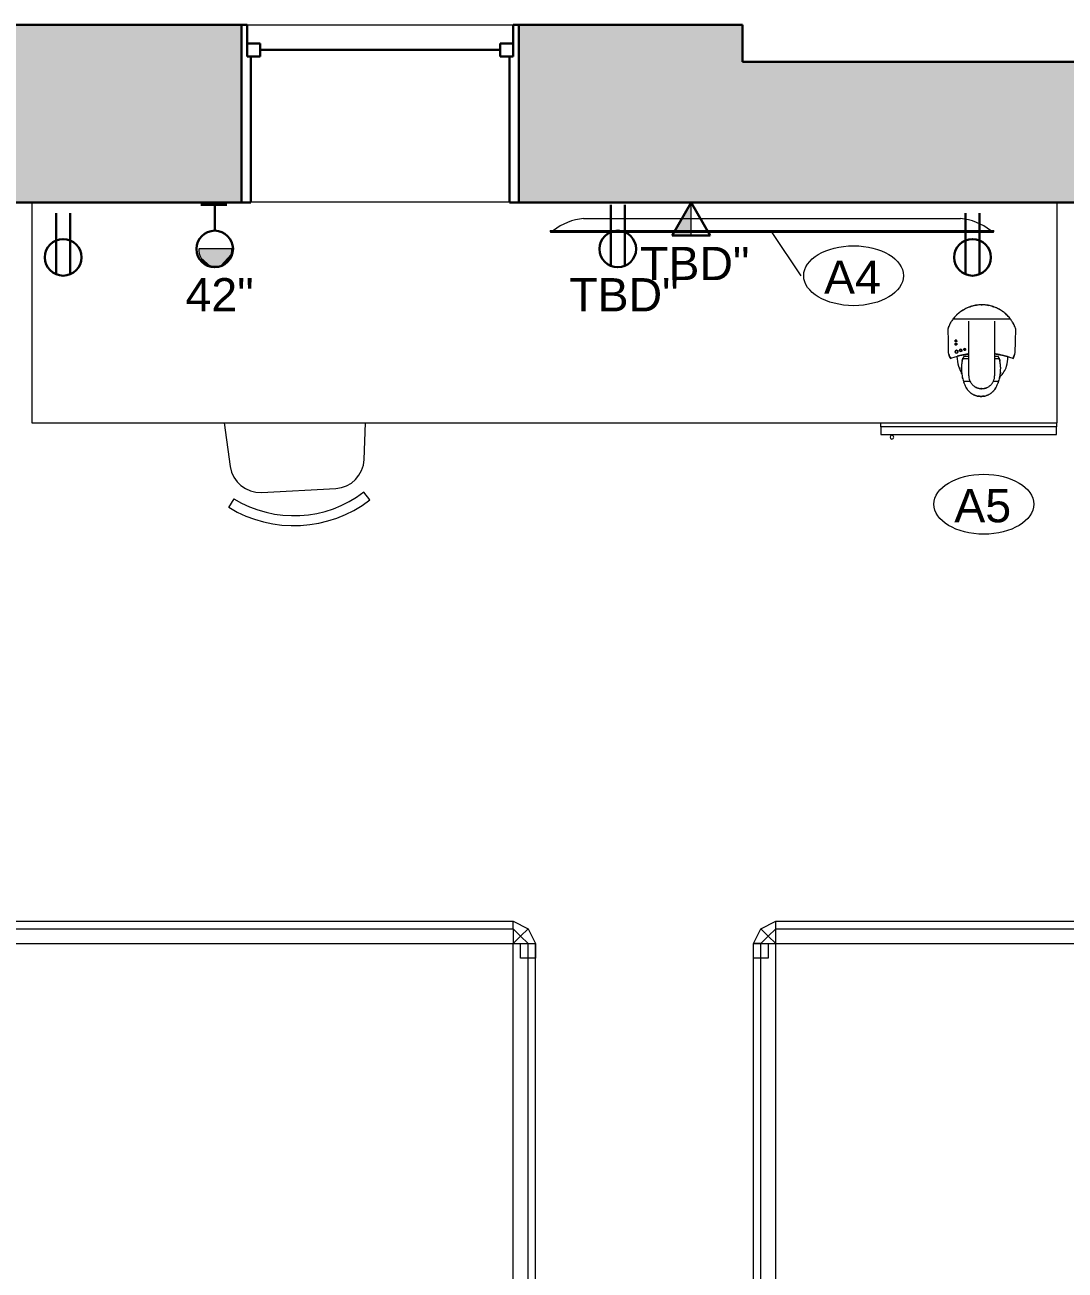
# Model space of a CAD drawing. Header units: inches. Extents: x -4688 to 1542, y -3558 to 978.
# Drawn here: x -969.1 to -828.4, y 645.5 to 813.9 of the extents above; entities that cross this region are included whole.
import ezdxf

# ---------------------------------------------------------------- set-up
doc = ezdxf.new("R2010")
doc.units = ezdxf.units.IN
doc.header["$MEASUREMENT"] = 0
for name, color, linetype, lineweight in [('A-ANNO-NOTE', 131, 'Continuous', 40), ('A-GLAZ', 151, 'Continuous', 18), ('A-WALL', 113, 'Continuous', 18), ('A-WALL-PATT', 111, 'Continuous', 18), ('G-IMPT', 8, 'Continuous', 9), ('I-FURN', 30, 'Continuous', 9), ('Q-CASE', 31, 'Continuous', 9), ('Q-SPCQ', 91, 'Continuous', 9), ('Q-SPCQ-IDEN', 132, 'Continuous', 9)]:
    doc.layers.add(name, color=color, linetype=linetype, lineweight=lineweight)
doc.styles.add('Arial', font='arial.ttf', dxfattribs={"height": 4.5})
doc.styles.add('Swis721 Lt BT', font='swissl.ttf', dxfattribs={"height": 4.5})

# ---------------------------------------------------------------- blocks, each defined once
blk = doc.blocks.new('Double Hung - side window 4_ X 6_ 3_ H-6090582-1st Floor Power _ Signal')
at = {"layer": 'A-GLAZ', "color": 8, "lineweight": 30}
for p, q in [((-18.75, 12), (-18, 12)), ((-18, 7.75), (-18, 12)), ((18, 7.75), (18, 12)), ((18.75, 12), (18, 12)), ((-18, 9.5), (-18, 7.75)), ((-18, 9.5), (-16.25, 9.5)), ((-16.25, 9.5), (-16.25, 7.75)), ((-16.25, 8.625), (16.25, 8.625)), ((16.25, 9.5), (16.25, 7.75)), ((18, 9.5), (16.25, 9.5)), ((18, 9.5), (18, 7.75)), ((-18, 7.75), (-16.25, 7.75)), ((-18, 7.75), (-17.5, 7.75)), ((-17.5, -12), (-17.5, 7.75)), ((18, 7.75), (16.25, 7.75)), ((17.5, 7.75), (18, 7.75)), ((17.5, 7.75), (17.5, -12)), ((-17.5, -12), (-18.75, -12)), ((17.5, -12), (18.75, -12))]:
    blk.add_line(p, q, dxfattribs=at)
blk = doc.blocks.new('Bed_761 - 12ZBED05_dwg-6542241-1st Floor Power _ Signal')
at = {"layer": 'G-IMPT'}
for p, q in [((0, 78), (0, 0)), ((0, 78), (3, 78)), ((0, 76), (0, 78)), ((0, 78), (0, 76)), ((0, 0), (0, 78)), ((0, 0), (0, 78)), ((0, 78), (3, 78)), ((0, 78), (3, 78)), ((0, 78), (3, 78)), ((3, 78), (3, 0)), ((3, 78), (3, 75)), ((3, 78), (3, 76)), ((3, 78), (3, 76)), ((3, 78), (3, 0)), ((6, 78), (4, 77)), ((6, 78), (4, 77)), ((21, 78), (6, 78)), ((21, 78), (6, 78)), ((6, 77), (6, 78)), ((21, 78), (28, 78)), ((21, 78), (28, 78)), ((21, 77), (21, 78)), ((28, 78), (84, 78)), ((28, 78), (84, 78)), ((28, 78), (28, 77)), ((82, 76), (82, 78)), ((82, 76), (82, 78)), ((82, 78), (84, 78)), ((82, 78), (84, 78)), ((84, 78), (86, 77)), ((84, 78), (86, 77)), ((84, 77), (84, 78)), ((84, 78), (84, 76)), ((84, 78), (84, 76)), ((3, 76), (0, 76)), ((3, 76), (0, 76)), ((3, 75), (4, 77)), ((3, 75), (4, 77)), ((5, 76), (4, 77)), ((4, 75), (5, 76)), ((6, 77), (5, 76)), ((6, 75), (5, 76)), ((6, 75), (6, 77)), ((21, 77), (6, 77)), ((21, 75), (21, 77)), ((21, 77), (28, 77)), ((28, 77), (28, 75)), ((28, 77), (84, 77)), ((84, 76), (82, 76)), ((84, 76), (82, 76)), ((84, 77), (84, 75)), ((84, 77), (85, 76)), ((84, 75), (85, 76)), ((85, 76), (86, 77)), ((85, 76), (86, 75)), ((86, 77), (87, 75)), ((86, 77), (87, 75)), ((3, 75), (3, 3)), ((3, 75), (3, 3)), ((4, 75), (3, 75)), ((3, 75), (3, 3)), ((6, 75), (4, 75)), ((4, 75), (4, 3)), ((21, 75), (6, 75)), ((6, 75), (6, 3)), ((21, 75), (21, 72.5)), ((21, 75), (28, 75)), ((28, 75), (36, 3)), ((28, 75), (84, 75)), ((84, 75), (86, 75)), ((84, 75), (84, 3)), ((86, 75), (87, 75)), ((86, 75), (86, 3)), ((87, 75), (87, 3)), ((87, 75), (87, 3)), ((7, 42.5), (7, 72.5)), ((7, 72.5), (21, 72.5)), ((7, 72.5), (10, 69.5)), ((10, 68.5), (7, 72.5)), ((21, 72.5), (18, 69.5)), ((18, 68.5), (21, 72.5)), ((21, 72.5), (21, 42.5)), ((21, 72.5), (21, 42.5)), ((10, 69.5), (10, 68.5)), ((18, 69.5), (10, 69.5)), ((18, 69.5), (18, 68.5)), ((10, 68.5), (10, 46.5)), ((10, 46.5), (10, 68.5)), ((10, 68.5), (18, 68.5)), ((18, 68.5), (18, 46.5)), ((18, 46.5), (18, 68.5)), ((10, 46.5), (7, 42.5)), ((7, 42.5), (10, 45.5)), ((10, 46.5), (10, 45.5)), ((10, 46.5), (18, 46.5)), ((18, 45.5), (10, 45.5)), ((18, 46.5), (18, 45.5)), ((18, 46.5), (21, 42.5)), ((21, 42.5), (18, 45.5)), ((7, 42.5), (21, 42.5)), ((21, 42.5), (21, 35.5)), ((7, 5.5), (7, 35.5)), ((7, 35.5), (21, 35.5)), ((10, 32.5), (7, 35.5)), ((7, 35.5), (10, 31.5)), ((18, 32.5), (21, 35.5)), ((21, 35.5), (18, 31.5)), ((21, 35.5), (21, 5.5)), ((21, 35.5), (21, 5.5)), ((10, 32.5), (18, 32.5)), ((10, 32.5), (10, 31.5)), ((18, 32.5), (18, 31.5)), ((10, 31.5), (10, 9.5)), ((18, 31.5), (10, 31.5)), ((10, 31.5), (10, 9.5)), ((18, 31.5), (18, 9.5)), ((18, 31.5), (18, 9.5)), ((7, 5.5), (10, 9.5)), ((10, 8.5), (7, 5.5)), ((10, 9.5), (10, 8.5)), ((18, 9.5), (10, 9.5)), ((10, 8.5), (18, 8.5)), ((18, 9.5), (18, 8.5)), ((21, 5.5), (18, 9.5)), ((21, 5.5), (18, 8.5)), ((7, 5.5), (21, 5.5)), ((21, 5.5), (21, 3)), ((0, 0), (0, 2)), ((0, 0), (0, 2)), ((0, 2), (3, 2)), ((0, 2), (3, 2)), ((4, 1), (3, 3)), ((4, 1), (3, 3)), ((4, 3), (3, 3)), ((3, 3), (3, 0)), ((3, 2), (3, 0)), ((3, 2), (3, 0)), ((6, 3), (4, 3)), ((5, 2), (4, 3)), ((5, 2), (4, 1)), ((6, 3), (5, 2)), ((6, 1), (5, 2)), ((21, 3), (6, 3)), ((6, 3), (6, 1)), ((21, 3), (21, 1)), ((21, 3), (36, 3)), ((36, 1), (36, 3)), ((36, 3), (84, 3)), ((82, 0), (82, 2)), ((82, 0), (82, 2)), ((82, 2), (84, 2)), ((82, 2), (84, 2)), ((86, 3), (84, 3)), ((84, 3), (85, 2)), ((84, 3), (84, 1)), ((85, 2), (84, 1)), ((84, 2), (84, 0)), ((84, 2), (84, 0)), ((86, 3), (85, 2)), ((85, 2), (86, 1)), ((87, 3), (86, 1)), ((87, 3), (86, 1)), ((86, 3), (87, 3)), ((3, 0), (0, 0)), ((6, 0), (4, 1)), ((6, 0), (4, 1)), ((21, 1), (6, 1)), ((6, 1), (6, 0)), ((21, 0), (6, 0)), ((21, 1), (21, 0)), ((21, 1), (36, 1)), ((21, 0), (36, 0)), ((36, 1), (36, 0)), ((36, 1), (84, 1)), ((36, 0), (84, 0)), ((86, 1), (84, 0)), ((86, 1), (84, 0)), ((84, 1), (84, 0)), ((0, 0), (3, 0)), ((3, 0), (0, 0)), ((3, 0), (0, 0)), ((21, 0), (6, 0)), ((21, 0), (36, 0)), ((36, 0), (84, 0)), ((84, 0), (82, 0)), ((84, 0), (82, 0))]:
    blk.add_line(p, q, dxfattribs=at)
blk = doc.blocks.new('Bed_761 - Bed_761-6542247-1st Floor Power _ Signal')
blk.add_blockref('Bed_761 - 12ZBED05_dwg-6542241-1st Floor Power _ Signal', (0, 0))
blk = doc.blocks.new('F-Chairs - Side 01-V30-1st Floor Power _ Signal')
at = {"layer": 'I-FURN'}
for p, q in [((-9.57, -3.52), (-8.8, -4.64)), ((8.8, -4.64), (9.57, -3.52)), ((5.02, -5.32), (-5.02, -5.32)), ((-9.07, -9.03), (-9.5, -13.97)), ((9.58, -14.97), (9.07, -9.03))]:
    blk.add_line(p, q, dxfattribs=at)
for centre, radius, start, end in [((0, -17.51), 16.94, 55.6197, 124.3803), ((0, -17.51), 15.59, 55.6197, 124.3803), ((-5.02, -9.38), 4.06, 90, 175.0303), ((5.02, -9.38), 4.06, 4.9697, 90)]:
    blk.add_arc(centre, radius, start, end, dxfattribs=at)
blk = doc.blocks.new('A-Flat_Screen_TV - OLED 65B6P 65_-7076475-1st Floor Power _ Signal')
at = {"layer": 'Q-SPCQ'}
for p, q in [((-29.94, 0.06), (29.94, 0.06)), ((-29.94, 0.06), (-29.94, 0)), ((29.94, 0), (29.94, 0.06)), ((-30, 0), (30, 0)), ((-30, 0), (-30, -0.19)), ((30, -0.19), (-30, -0.19)), ((30, -0.19), (30, 0)), ((25.5, -1.81), (-25.5, -1.81))]:
    blk.add_line(p, q, dxfattribs=at)
for centre, start, end in [((-24.9, 5.58), 231.0344, 265.3628), ((24.9, 5.58), 274.6372, 308.9656)]:
    blk.add_arc(centre, 7.41, start, end, dxfattribs=at)
blk = doc.blocks.new('A-UC Refrigerator - A-UC Refrigerator-4741106-1st Floor Power _ Signal')
at = {"layer": 'Q-SPCQ'}
for p, q in [((-11.87, -16.75), (-11.87, -16.19)), ((11.88, -16.75), (-11.87, -16.75)), ((-11.87, -16.75), (-11.87, -17.75)), ((11.88, -16.75), (-11.87, -16.75)), ((11.88, -16.19), (11.88, -16.75)), ((11.88, -17.75), (11.88, -16.75)), ((-11.87, -17.75), (11.88, -17.75)), ((-10.5, -17.75), (-10.5, -17.91)), ((-10.5, -17.75), (-10.5, -17.91)), ((-10.25, -17.93), (-10.25, -17.75)), ((-10.25, -17.93), (-10.25, -17.75))]:
    blk.add_line(p, q, dxfattribs=at)
for start, end in [(90, 270), (270, 90)]:
    blk.add_arc((-10.39, -18.13), 0.25, start, end, dxfattribs=at)
blk = doc.blocks.new('Desk51 - Desk-7240475-1st Floor Power _ Signal')
at = {"layer": 'Q-CASE'}
for p, q in [((2247.78, 835.94), (2247.78, 806.12)), ((2313.66, 835.94), (2276.16, 835.94)), ((2386.48, 806.12), (2386.48, 835.94)), ((2247.78, 806.12), (2386.48, 806.12))]:
    blk.add_line(p, q, dxfattribs=at)
blk = doc.blocks.new('Keurig_Coffee_Maker_18764 - Keurig_Coffee_Maker_18764-V78-1st Floor Power _ Signal')
at = {"layer": 'Q-SPCQ'}
for p, q in [((-1.56, 3.82), (-2.29, 3.82)), ((-0.61, 4.75), (-0.53, 4.77)), ((-0.53, 4.77), (-0.61, 4.75)), ((-0.61, 4.75), (-0.53, 4.77)), ((-0.53, 4.77), (-0.61, 4.75)), ((-0.61, 4.75), (-0.53, 4.77)), ((-0.53, 4.77), (-0.61, 4.75)), ((-0.61, 4.75), (-0.6, 4.72)), ((-0.61, 4.75), (-0.6, 4.72)), ((-0.61, 4.75), (-0.6, 4.72)), ((-0.6, 4.72), (-0.52, 4.74)), ((-0.52, 4.74), (-0.6, 4.72)), ((-0.6, 4.72), (-0.52, 4.74)), ((-0.52, 4.74), (-0.6, 4.72)), ((-0.6, 4.72), (-0.52, 4.74)), ((-0.52, 4.74), (-0.6, 4.72)), ((-0.52, 4.74), (-0.53, 4.77)), ((-0.52, 4.74), (-0.53, 4.77)), ((-0.52, 4.74), (-0.53, 4.77)), ((-0.51, 4.78), (-0.43, 4.8)), ((-0.51, 4.78), (-0.51, 4.75)), ((-0.43, 4.77), (-0.51, 4.75)), ((-0.43, 4.8), (-0.36, 4.82)), ((-0.43, 4.77), (-0.43, 4.8)), ((-0.35, 4.79), (-0.43, 4.77)), ((-0.36, 4.82), (-0.35, 4.79)), ((-0.31, 4.83), (-0.11, 4.85)), ((-0.31, 4.83), (-0.3, 4.8)), ((-0.11, 4.82), (-0.3, 4.8)), ((-0.11, 4.85), (-0.11, 4.82)), ((-0.04, 4.86), (0.03, 4.85)), ((-0.04, 4.86), (-0.04, 4.82)), ((0.03, 4.82), (-0.04, 4.82)), ((0.03, 4.85), (0.13, 4.85)), ((0.13, 4.85), (0.03, 4.85)), ((0.03, 4.82), (0.03, 4.85)), ((0.03, 4.82), (0.12, 4.82)), ((0.12, 4.82), (0.03, 4.82)), ((0.13, 4.85), (0.12, 4.82)), ((0.2, 4.81), (0.12, 4.82)), ((0.13, 4.85), (0.2, 4.84)), ((0.2, 4.84), (0.2, 4.81)), ((0.27, 4.8), (0.28, 4.83)), ((0.3, 4.8), (0.27, 4.8)), ((0.28, 4.83), (0.44, 4.8)), ((0.43, 4.77), (0.34, 4.79)), ((0.49, 4.75), (0.43, 4.77)), ((0.44, 4.8), (0.5, 4.78)), ((0.44, 4.8), (0.44, 4.8)), ((0.44, 4.8), (0.44, 4.8)), ((0.45, 4.8), (0.44, 4.77)), ((0.47, 4.79), (0.46, 4.76)), ((0.52, 4.75), (0.46, 4.76)), ((0.46, 4.76), (0.49, 4.75)), ((0.5, 4.78), (0.47, 4.79)), ((0.47, 4.79), (0.52, 4.78)), ((0.49, 4.75), (0.5, 4.78)), ((0.5, 4.78), (0.49, 4.75)), ((0.5, 4.78), (0.49, 4.75)), ((0.49, 4.75), (0.49, 4.75)), ((0.5, 4.75), (0.51, 4.78)), ((0.5, 4.78), (0.5, 4.78)), ((0.52, 4.78), (0.52, 4.75)), ((0.58, 4.76), (0.57, 4.73)), ((0.64, 4.7), (0.57, 4.73)), ((0.58, 4.76), (0.65, 4.73)), ((0.64, 4.7), (0.65, 4.73)), ((0.71, 4.71), (0.7, 4.68)), ((0.74, 4.66), (0.7, 4.68)), ((0.7, 4.68), (0.74, 4.66)), ((0.75, 4.69), (0.71, 4.71)), ((0.71, 4.71), (0.76, 4.68)), ((0.89, 4.58), (0.74, 4.66)), ((0.76, 4.68), (0.9, 4.61)), ((0.91, 4.61), (0.89, 4.58)), ((0.9, 4.61), (0.89, 4.58)), ((2.47, 3.82), (1.56, 3.82)), ((-1.75, -4.31), (-1.75, 3.08)), ((1.75, 3.08), (1.75, -4.31)), ((-2.38, 0.79), (-1.75, 0.79)), ((-2.24, 0.47), (-1.75, 0.47)), ((1.75, 0.79), (2.56, 0.79)), ((1.75, 0.47), (2.42, 0.47)), ((-3.9, -4.57), (3.9, -4.57)), ((0, -6.52), (-0.05, -6.52)), ((0, -6.52), (-0.05, -6.52)), ((2.55, -5.79), (2.53, -5.79))]:
    blk.add_line(p, q, dxfattribs=at)
at = {"layer": 'Q-SPCQ', "flags": 128}
for points in [[(-4.52, -0.02), (-4.56, -1.59), (-4.6, -3.21)], [(4.6, -3.21), (4.56, -1.59), (4.52, -0.02)]]:
    blk.add_lwpolyline(points, dxfattribs=at)
at = {"layer": 'Q-SPCQ'}
for centre, radius, start, end in [((-0.11, 0.74), 3.42, 162.0251, 183.9632), ((-0.11, 0.74), 3.42, 133.2151, 162.0251), ((-0.11, 0.74), 3.42, 17.9749, 33.9816), ((-1.51, 0.29), 4.88, 2.0734, 17.9749), ((0, 12.51), 12.51, 252.7803, 257.1927), ((0, 12.51), 12.51, 253.7595, 261.925), ((0, 12.51), 12.51, 259.0261, 261.9487), ((0, 12.51), 12.51, 278.0789, 285.4279), ((3.4, -0.17), 0.187, 90, 270), ((3.4, -0.17), 0.187, 270, 90), ((2.3, -0.48), 0.125, 90, 270), ((2.3, -0.48), 0.125, 270, 90), ((2.84, -0.34), 0.156, 90, 270), ((2.84, -0.34), 0.156, 270, 90), ((3.48, -1.19), 0.125, 90, 270), ((3.48, -1.64), 0.125, 90, 270), ((3.48, -1.19), 0.125, 270, 90), ((3.48, -1.64), 0.125, 270, 90), ((-0.02, -1.68), 4.83, 219.3983, 221.0457), ((-0.02, -1.68), 4.83, 228.1639, 230.5343), ((-0.02, -1.68), 4.83, 239.7273, 240.0724)]:
    blk.add_arc(centre, radius, start, end, dxfattribs=at)
for points, knots in [([(2.14, 4.62), (2.07, 4.77), (1.89, 5.05), (1.52, 5.4), (1.09, 5.67), (0.61, 5.84), (0.09, 5.9), (-0.42, 5.84), (-0.91, 5.67), (-1.27, 5.44), (-1.52, 5.22), (-1.75, 4.98), (-1.88, 4.77), (-1.96, 4.62)], [0, 0, 0, 0, 0.1, 0.2, 0.3, 0.4, 0.5, 0.6, 0.7, 0.8, 0.85, 0.9, 1, 1, 1, 1]), ([(-1.9, 4.72), (-1.84, 4.83), (-1.7, 5.03), (-1.51, 5.23), (-1.4, 5.33), (-1.37, 5.35)], [0, 0, 0, 0, 0.3333333, 0.6666667, 0.7485665, 0.7485665, 0.7485665, 0.7485665]), ([(-0.84, 5.68), (-0.81, 5.69), (-0.71, 5.73), (-0.61, 5.77), (-0.54, 5.79)], [0.1340386, 0.1340386, 0.1340386, 0.1340386, 0.1666667, 0.256932, 0.256932, 0.256932, 0.256932]), ([(-0.38, 5.83), (-0.37, 5.83), (-0.07, 5.89), (0.25, 5.88), (0.55, 5.83), (0.57, 5.83)], [0.3167664, 0.3167664, 0.3167664, 0.3167664, 0.3333333, 0.6666667, 0.6830273, 0.6830273, 0.6830273, 0.6830273]), ([(0.72, 5.79), (0.8, 5.77), (0.9, 5.74), (1, 5.69), (1.02, 5.68)], [0.7426327, 0.7426327, 0.7426327, 0.7426327, 0.8333333, 0.8657703, 0.8657703, 0.8657703, 0.8657703]), ([(1.56, 5.35), (1.58, 5.33), (1.69, 5.23), (1.89, 5.03), (2.02, 4.83), (2.09, 4.72)], [0.2509667, 0.2509667, 0.2509667, 0.2509667, 0.3333333, 0.6666667, 1, 1, 1, 1]), ([(1.75, 3.08), (1.75, 3.18), (1.73, 3.38), (1.66, 3.67), (1.55, 3.9), (1.45, 4.07), (1.36, 4.19), (1.26, 4.3), (1.14, 4.4), (1.02, 4.5), (0.9, 4.58), (0.76, 4.65), (0.62, 4.72), (0.47, 4.77), (0.3, 4.8), (0.12, 4.83), (-0.08, 4.83), (-0.28, 4.81), (-0.47, 4.77), (-0.65, 4.7), (-0.83, 4.62), (-0.99, 4.52), (-1.15, 4.4), (-1.28, 4.27), (-1.4, 4.13), (-1.51, 3.97), (-1.62, 3.75), (-1.72, 3.46), (-1.75, 3.21), (-1.75, 3.08)], [0, 0, 0, 0, 0.055556, 0.111111, 0.166667, 0.194444, 0.222222, 0.25, 0.277778, 0.305556, 0.333333, 0.361111, 0.388889, 0.416667, 0.444444, 0.479167, 0.513889, 0.548611, 0.583333, 0.618056, 0.652778, 0.6875, 0.722222, 0.756944, 0.791667, 0.826389, 0.861111, 0.930556, 1, 1, 1, 1]), ([(2.39, 4.05), (2.4, 4.03), (2.42, 3.98), (2.43, 3.94), (2.44, 3.93)], [0.17849533, 0.17849533, 0.17849533, 0.17849533, 0.2, 0.21629659, 0.21629659, 0.21629659, 0.21629659]), ([(2.56, 3.52), (2.58, 3.45), (2.6, 3.36), (2.62, 3.27), (2.62, 3.26)], [0.3370694, 0.3370694, 0.3370694, 0.3370694, 0.4, 0.41654848, 0.41654848, 0.41654848, 0.41654848]), ([(-2.54, 2.59), (-2.54, 2.6), (-2.53, 2.69), (-2.52, 2.78), (-2.51, 2.86)], [0.38887206, 0.38887206, 0.38887206, 0.38887206, 0.4, 0.46606846, 0.46606846, 0.46606846, 0.46606846]), ([(-1.75, 0.12), (-1.82, 0.13), (-2.22, 0.19), (-2.62, 0.27), (-2.94, 0.35)], [0.7961311, 0.7961311, 0.7961311, 0.7961311, 0.8333333, 1, 1, 1, 1]), ([(-2.33, 0.67), (-2.34, 0.68), (-2.34, 0.7), (-2.36, 0.74), (-2.38, 0.79), (-2.39, 0.83), (-2.4, 0.85)], [0.8338778, 0.8338778, 0.8338778, 0.8338778, 0.8611111, 0.8888889, 0.9444444, 1, 1, 1, 1]), ([(-2.38, 0.79), (-2.37, 0.77), (-2.36, 0.73), (-2.34, 0.68), (-2.32, 0.65), (-2.31, 0.62), (-2.3, 0.6), (-2.29, 0.58), (-2.28, 0.56), (-2.27, 0.54), (-2.26, 0.52), (-2.26, 0.51), (-2.25, 0.49), (-2.24, 0.48), (-2.24, 0.47), (-2.24, 0.47), (-2.24, 0.47)], [0, 0, 0, 0, 0.0555556, 0.1111111, 0.1388889, 0.1666667, 0.1944444, 0.2222222, 0.25, 0.2777778, 0.3055556, 0.3333333, 0.3611111, 0.3888889, 0.4444444, 0.4737946, 0.4737946, 0.4737946, 0.4737946]), ([(2.94, 0.35), (2.62, 0.27), (2.22, 0.19), (1.82, 0.13), (1.75, 0.12)], [0, 0, 0, 0, 0.1666667, 0.2038782, 0.2038782, 0.2038782, 0.2038782]), ([(1.86, 0.14), (1.93, 0.15), (2.29, 0.21), (2.65, 0.28), (2.94, 0.35)], [0.8149744, 0.8149744, 0.8149744, 0.8149744, 0.85, 1, 1, 1, 1]), ([(2.42, 0.47), (2.42, 0.47), (2.42, 0.47), (2.43, 0.48), (2.43, 0.49), (2.44, 0.51), (2.45, 0.53), (2.46, 0.55), (2.47, 0.57), (2.48, 0.58), (2.48, 0.6), (2.49, 0.62), (2.51, 0.66), (2.53, 0.72), (2.55, 0.76), (2.56, 0.79)], [0.5262054, 0.5262054, 0.5262054, 0.5262054, 0.5555556, 0.6111111, 0.6388889, 0.6666667, 0.7083333, 0.75, 0.7708333, 0.78125, 0.7916667, 0.8333333, 0.875, 0.9166667, 1, 1, 1, 1]), ([(2.58, 0.85), (2.58, 0.83), (2.56, 0.79), (2.54, 0.74), (2.53, 0.7), (2.52, 0.68), (2.52, 0.67)], [0, 0, 0, 0, 0.0555556, 0.1111111, 0.1388889, 0.1661222, 0.1661222, 0.1661222, 0.1661222]), ([(3.33, 0.01), (3.34, 0.01), (3.36, 0.02), (3.38, 0.02), (3.4, 0.02)], [0.8888889, 0.8888889, 0.8888889, 0.8888889, 0.9305556, 1, 1, 1, 1]), ([(3.4, 0.02), (3.41, 0.02), (3.42, 0.02), (3.44, 0.01), (3.44, 0.01)], [0, 0, 0, 0, 0.05555556, 0.07172864, 0.07172864, 0.07172864, 0.07172864]), ([(4.44, 0.22), (4.41, 0.31), (4.34, 0.48), (4.27, 0.65), (4.23, 0.73)], [0, 0, 0, 0, 0.5, 0.98809, 0.98809, 0.98809, 0.98809]), ([(4.23, 0.73), (4.27, 0.65), (4.34, 0.48), (4.41, 0.31), (4.44, 0.22)], [0.01191, 0.01191, 0.01191, 0.01191, 0.5, 1, 1, 1, 1]), ([(2.3, -0.6), (2.3, -0.6), (2.28, -0.6), (2.26, -0.6), (2.24, -0.59), (2.23, -0.58), (2.22, -0.57), (2.21, -0.56), (2.19, -0.53), (2.18, -0.5), (2.18, -0.46), (2.19, -0.42), (2.2, -0.4), (2.22, -0.39), (2.23, -0.38), (2.26, -0.36), (2.28, -0.35), (2.3, -0.35)], [0, 0, 0, 0, 0.055556, 0.111111, 0.166667, 0.194444, 0.222222, 0.277778, 0.333333, 0.444444, 0.583333, 0.652778, 0.722222, 0.756944, 0.791667, 0.861111, 1, 1, 1, 1]), ([(2.3, -0.35), (2.31, -0.35), (2.32, -0.36), (2.34, -0.36), (2.35, -0.36), (2.36, -0.37), (2.38, -0.38), (2.39, -0.39), (2.4, -0.4), (2.42, -0.42), (2.43, -0.46), (2.43, -0.5), (2.42, -0.54), (2.4, -0.55), (2.39, -0.57), (2.38, -0.58), (2.35, -0.6), (2.32, -0.6), (2.3, -0.6)], [0, 0, 0, 0, 0.055556, 0.083333, 0.111111, 0.166667, 0.194444, 0.222222, 0.277778, 0.333333, 0.444444, 0.583333, 0.652778, 0.722222, 0.756944, 0.791667, 0.861111, 1, 1, 1, 1]), ([(2.74, -0.45), (2.73, -0.45), (2.72, -0.43), (2.7, -0.4), (2.68, -0.36), (2.69, -0.31), (2.7, -0.26), (2.72, -0.24), (2.73, -0.22), (2.74, -0.21), (2.76, -0.2), (2.77, -0.2), (2.78, -0.19), (2.79, -0.19)], [0.2222222, 0.2222222, 0.2222222, 0.2222222, 0.2777778, 0.3333333, 0.4444444, 0.5833333, 0.6527778, 0.7222222, 0.7569444, 0.7916667, 0.8263889, 0.8611111, 0.8888889, 0.8888889, 0.8888889, 0.8888889]), ([(2.84, -0.18), (2.85, -0.18), (2.87, -0.18), (2.88, -0.18), (2.9, -0.19), (2.92, -0.2), (2.93, -0.21), (2.94, -0.21), (2.94, -0.22)], [0, 0, 0, 0, 0.0555556, 0.0833333, 0.1111111, 0.1666667, 0.1944444, 0.2222222, 0.2222222, 0.2222222, 0.2222222]), ([(2.98, -0.26), (2.99, -0.27), (3, -0.31), (3, -0.36), (2.98, -0.41), (2.97, -0.43), (2.95, -0.45), (2.94, -0.46), (2.93, -0.47), (2.89, -0.48), (2.87, -0.49), (2.84, -0.49)], [0.3333333, 0.3333333, 0.3333333, 0.3333333, 0.4444444, 0.5833333, 0.6527778, 0.7222222, 0.7569444, 0.7916667, 0.8263889, 0.8611111, 1, 1, 1, 1]), ([(3.21, -0.14), (3.21, -0.13), (3.22, -0.11), (3.22, -0.09), (3.23, -0.08), (3.23, -0.08)], [0.5555556, 0.5555556, 0.5555556, 0.5555556, 0.5833333, 0.6527778, 0.6666667, 0.6666667, 0.6666667, 0.6666667]), ([(3.27, -0.31), (3.27, -0.3), (3.25, -0.29), (3.23, -0.25), (3.21, -0.21), (3.21, -0.18), (3.21, -0.17)], [0.2222222, 0.2222222, 0.2222222, 0.2222222, 0.2777778, 0.3333333, 0.4444444, 0.4882459, 0.4882459, 0.4882459, 0.4882459]), ([(3.4, -0.36), (3.39, -0.36), (3.37, -0.35), (3.35, -0.35), (3.34, -0.35), (3.33, -0.34)], [0, 0, 0, 0, 0.0555556, 0.0833333, 0.1111111, 0.1111111, 0.1111111, 0.1111111]), ([(3.48, -1.31), (3.47, -1.31), (3.46, -1.31), (3.44, -1.31), (3.42, -1.3), (3.4, -1.28), (3.39, -1.27), (3.37, -1.24), (3.36, -1.21), (3.36, -1.16), (3.37, -1.13), (3.38, -1.11), (3.39, -1.1), (3.41, -1.09), (3.44, -1.07), (3.46, -1.06), (3.48, -1.06)], [0, 0, 0, 0, 0.055556, 0.111111, 0.166667, 0.222222, 0.277778, 0.333333, 0.444444, 0.583333, 0.652778, 0.722222, 0.756944, 0.791667, 0.861111, 1, 1, 1, 1]), ([(3.36, -1.66), (3.36, -1.64), (3.36, -1.61), (3.37, -1.58), (3.39, -1.56), (3.4, -1.54), (3.44, -1.52), (3.46, -1.51), (3.48, -1.51)], [0.4444444, 0.4444444, 0.4444444, 0.4444444, 0.5833333, 0.6527778, 0.7222222, 0.7916667, 0.8611111, 1, 1, 1, 1]), ([(3.48, -1.06), (3.49, -1.06), (3.51, -1.06), (3.53, -1.07), (3.55, -1.08), (3.56, -1.09), (3.58, -1.11), (3.6, -1.13), (3.61, -1.17), (3.61, -1.19), (3.61, -1.21)], [0, 0, 0, 0, 0.0555556, 0.1111111, 0.1666667, 0.2222222, 0.2777778, 0.3333333, 0.4444444, 0.5555556, 0.5555556, 0.5555556, 0.5555556]), ([(3.59, -1.25), (3.59, -1.26), (3.58, -1.27), (3.56, -1.29), (3.53, -1.31), (3.5, -1.31), (3.48, -1.31)], [0.6666667, 0.6666667, 0.6666667, 0.6666667, 0.7222222, 0.7916667, 0.8611111, 1, 1, 1, 1]), ([(3.48, -1.51), (3.49, -1.51), (3.51, -1.51), (3.53, -1.52), (3.55, -1.53), (3.56, -1.54), (3.58, -1.56), (3.6, -1.58), (3.61, -1.61), (3.61, -1.64), (3.61, -1.66)], [0, 0, 0, 0, 0.0555556, 0.1111111, 0.1666667, 0.2222222, 0.2777778, 0.3333333, 0.4444444, 0.5555556, 0.5555556, 0.5555556, 0.5555556]), ([(3.5, -0.01), (3.5, -0.01), (3.51, -0.02), (3.53, -0.03), (3.54, -0.05), (3.57, -0.09), (3.59, -0.14), (3.59, -0.18), (3.58, -0.2)], [0.1737723, 0.1737723, 0.1737723, 0.1737723, 0.1944444, 0.2222222, 0.2777778, 0.3333333, 0.4444444, 0.5555556, 0.5555556, 0.5555556, 0.5555556]), ([(3.58, -0.23), (3.57, -0.24), (3.56, -0.26), (3.55, -0.28), (3.53, -0.3), (3.52, -0.31), (3.52, -0.31)], [0.6069174, 0.6069174, 0.6069174, 0.6069174, 0.6527778, 0.7222222, 0.7569444, 0.7777778, 0.7777778, 0.7777778, 0.7777778]), ([(3.59, -1.7), (3.59, -1.7), (3.58, -1.72), (3.56, -1.73), (3.53, -1.75), (3.5, -1.76), (3.48, -1.76)], [0.6666667, 0.6666667, 0.6666667, 0.6666667, 0.7222222, 0.7916667, 0.8611111, 1, 1, 1, 1]), ([(-4.28, -3.96), (-4.26, -4), (-4.23, -4.06), (-4.2, -4.11), (-4.2, -4.12)], [0.3713401, 0.3713401, 0.3713401, 0.3713401, 0.5, 0.5248828, 0.5248828, 0.5248828, 0.5248828]), ([(-4.2, -4.12), (-4.2, -4.11), (-4.23, -4.06), (-4.26, -4), (-4.28, -3.96)], [0.4751172, 0.4751172, 0.4751172, 0.4751172, 0.5, 0.6286599, 0.6286599, 0.6286599, 0.6286599]), ([(-3.9, -4.57), (-3.77, -4.75), (-3.49, -5.07), (-3.02, -5.49), (-2.6, -5.78), (-2.29, -5.96), (-2.11, -6.05), (-1.94, -6.12), (-1.75, -6.2), (-1.57, -6.27), (-1.44, -6.31), (-1.36, -6.33), (-1.24, -6.36), (-1.07, -6.41), (-0.88, -6.44), (-0.76, -6.46), (-0.68, -6.47), (-0.53, -6.49), (-0.32, -6.51), (-0.14, -6.52), (-0.05, -6.52)], [0, 0, 0, 0, 0.142857, 0.285714, 0.428571, 0.5, 0.535714, 0.571429, 0.625, 0.678571, 0.705357, 0.71875, 0.732143, 0.785714, 0.839286, 0.852679, 0.866071, 0.892857, 0.946429, 1, 1, 1, 1]), ([(3.85, -4.63), (3.84, -4.65), (3.75, -4.77), (3.65, -4.88), (3.56, -4.97)], [0.3739159, 0.3739159, 0.3739159, 0.3739159, 0.4, 0.5097654, 0.5097654, 0.5097654, 0.5097654]), ([(-3.44, -5.1), (-3.43, -5.11), (-3.38, -5.16), (-3.33, -5.21), (-3.29, -5.25)], [0.23427003, 0.23427003, 0.23427003, 0.23427003, 0.25, 0.30481789, 0.30481789, 0.30481789, 0.30481789]), ([(-3.29, -5.25), (-3.33, -5.21), (-3.38, -5.16), (-3.43, -5.11), (-3.44, -5.1)], [0.79638486, 0.79638486, 0.79638486, 0.79638486, 0.83333333, 0.8435005, 0.8435005, 0.8435005, 0.8435005]), ([(-2.72, -5.7), (-2.76, -5.67), (-2.83, -5.62), (-2.89, -5.58), (-2.92, -5.56)], [0.63255371, 0.63255371, 0.63255371, 0.63255371, 0.66666667, 0.68782663, 0.68782663, 0.68782663, 0.68782663]), ([(-2.91, -5.56), (-2.89, -5.58), (-2.82, -5.63), (-2.75, -5.68), (-2.71, -5.7)], [0.46748557, 0.46748557, 0.46748557, 0.46748557, 0.5, 0.54988363, 0.54988363, 0.54988363, 0.54988363]), ([(-2.32, -5.94), (-2.28, -5.96), (-2.2, -6), (-2.13, -6.03), (-2.1, -6.05)], [0.7023309, 0.7023309, 0.7023309, 0.7023309, 0.75, 0.78527969, 0.78527969, 0.78527969, 0.78527969]), ([(-1.45, -6.3), (-1.48, -6.29), (-1.55, -6.27), (-1.62, -6.25), (-1.68, -6.23)], [0.3190358, 0.3190358, 0.3190358, 0.3190358, 0.33333333, 0.37139588, 0.37139588, 0.37139588, 0.37139588]), ([(-0.77, -6.46), (-0.78, -6.46), (-0.84, -6.45), (-0.9, -6.44), (-0.95, -6.43)], [0.1610836, 0.1610836, 0.1610836, 0.1610836, 0.16666667, 0.2032532, 0.2032532, 0.2032532, 0.2032532]), ([(0, -6.52), (0.09, -6.52), (0.26, -6.51), (0.47, -6.49), (0.63, -6.47), (0.76, -6.45), (0.88, -6.43), (1.02, -6.4), (1.17, -6.37), (1.31, -6.33), (1.42, -6.3), (1.53, -6.26), (1.67, -6.21), (1.83, -6.15), (2.04, -6.06), (2.19, -5.98), (2.29, -5.93)], [0, 0, 0, 0, 0.1, 0.2, 0.25, 0.3, 0.35, 0.4, 0.475, 0.55, 0.5875, 0.625, 0.7, 0.775, 0.85, 1, 1, 1, 1]), ([(0.71, -6.46), (0.74, -6.46), (0.79, -6.45), (0.84, -6.44), (0.86, -6.44)], [0.29875922, 0.29875922, 0.29875922, 0.29875922, 0.33333333, 0.3619925, 0.3619925, 0.3619925, 0.3619925]), ([(0.86, -6.44), (0.84, -6.44), (0.79, -6.45), (0.74, -6.46), (0.71, -6.46)], [0.6380075, 0.6380075, 0.6380075, 0.6380075, 0.66666667, 0.70124078, 0.70124078, 0.70124078, 0.70124078]), ([(1.52, -6.26), (1.54, -6.26), (1.57, -6.25), (1.6, -6.23), (1.62, -6.23)], [0.65060949, 0.65060949, 0.65060949, 0.65060949, 0.66666667, 0.69577662, 0.69577662, 0.69577662, 0.69577662]), ([(1.62, -6.23), (1.6, -6.23), (1.57, -6.25), (1.54, -6.26), (1.52, -6.26)], [0.30422338, 0.30422338, 0.30422338, 0.30422338, 0.33333333, 0.34939051, 0.34939051, 0.34939051, 0.34939051]), ([(2.85, -5.59), (2.8, -5.62), (2.62, -5.75), (2.43, -5.85), (2.29, -5.93)], [0.8, 0.8, 0.8, 0.8, 0.85, 1, 1, 1, 1]), ([(3.04, -5.45), (3.15, -5.37), (3.27, -5.27), (3.38, -5.16), (3.39, -5.15)], [0.2716855, 0.2716855, 0.2716855, 0.2716855, 0.4, 0.414526, 0.414526, 0.414526, 0.414526]), ([(3.39, -5.15), (3.3, -5.23), (3.18, -5.34), (3.06, -5.44), (3.04, -5.45)], [0.585474, 0.585474, 0.585474, 0.585474, 0.7, 0.7283145, 0.7283145, 0.7283145, 0.7283145])]:
    blk.add_open_spline(points, degree=3, knots=knots, dxfattribs=at)
for points in [[(-1.27, 5.43), (-1.23, 5.46), (-1.19, 5.49), (-1.15, 5.51)], [(-1.15, 5.51), (-1.1, 5.54), (-1.05, 5.57), (-1, 5.6)], [(1.19, 5.6), (1.24, 5.57), (1.28, 5.54), (1.33, 5.51)], [(1.33, 5.51), (1.37, 5.49), (1.41, 5.46), (1.45, 5.43)], [(-2.29, 3.82), (-2.36, 3.62), (-2.46, 3.2), (-2.56, 2.55), (-2.57, 1.89), (-2.53, 1.46), (-2.49, 1.24)], [(-2.44, 3.26), (-2.42, 3.35), (-2.4, 3.44), (-2.38, 3.53)], [(-1.96, 4.62), (-2.02, 4.49), (-2.14, 4.23), (-2.24, 3.96), (-2.29, 3.82)], [(-2.25, 3.92), (-2.24, 3.97), (-2.22, 4.01), (-2.21, 4.05)], [(-1.96, 4.62), (-1.95, 4.63), (-1.93, 4.67), (-1.91, 4.71), (-1.9, 4.72)], [(2.09, 4.72), (2.1, 4.71), (2.12, 4.67), (2.13, 4.63), (2.14, 4.62)], [(2.47, 3.82), (2.43, 3.96), (2.33, 4.23), (2.21, 4.49), (2.14, 4.62)], [(2.68, 1.24), (2.71, 1.46), (2.75, 1.89), (2.74, 2.55), (2.65, 3.2), (2.54, 3.62), (2.47, 3.82)], [(-2.56, 1.93), (-2.56, 2), (-2.56, 2.07), (-2.56, 2.15)], [(2.69, 2.85), (2.71, 2.77), (2.72, 2.68), (2.73, 2.59)], [(2.74, 2.15), (2.75, 2.08), (2.74, 2), (2.74, 1.93)], [(-4.23, 0.74), (-4.29, 0.61), (-4.39, 0.36), (-4.48, 0.11), (-4.52, -0.02)], [(-4.23, 0.74), (-4.27, 0.65), (-4.34, 0.48), (-4.41, 0.31), (-4.44, 0.22)], [(-4.44, 0.22), (-4.41, 0.31), (-4.34, 0.48), (-4.27, 0.65), (-4.23, 0.74)], [(-2.94, 0.35), (-3.15, 0.4), (-3.59, 0.52), (-4.02, 0.66), (-4.23, 0.74)], [(-2.94, 0.35), (-2.58, 0.26), (-2.22, 0.19), (-1.86, 0.14)], [(-2.49, 1.24), (-2.48, 1.17), (-2.45, 1.01), (-2.4, 0.86), (-2.38, 0.79)], [(-2.4, 0.85), (-2.42, 0.92), (-2.44, 0.98), (-2.45, 1.05)], [(-1.81, 0.13), (-1.9, 0.14), (-1.98, 0.16), (-2.07, 0.17)], [(2.94, 0.35), (2.59, 0.27), (2.25, 0.2), (1.9, 0.15)], [(2.56, 0.79), (2.59, 0.86), (2.63, 1.01), (2.67, 1.17), (2.68, 1.24)], [(2.64, 1.05), (2.62, 0.98), (2.6, 0.92), (2.58, 0.85)], [(4.23, 0.74), (4.02, 0.66), (3.59, 0.52), (3.15, 0.4), (2.94, 0.35)], [(4.52, -0.02), (4.48, 0.11), (4.39, 0.36), (4.29, 0.61), (4.23, 0.74)], [(3.46, -0.34), (3.44, -0.35), (3.42, -0.36), (3.4, -0.36)], [(-4.6, -3.21), (-4.55, -3.38), (-4.43, -3.69), (-4.19, -4.15), (-4, -4.43), (-3.9, -4.57)], [(3.48, -1.76), (3.47, -1.76), (3.46, -1.76), (3.44, -1.75), (3.42, -1.74), (3.41, -1.74), (3.4, -1.73)], [(3.9, -4.57), (4, -4.43), (4.19, -4.15), (4.43, -3.69), (4.55, -3.38), (4.6, -3.21)], [(-4.47, -3.57), (-4.46, -3.59), (-4.45, -3.61), (-4.44, -3.63)], [(-4.44, -3.63), (-4.45, -3.61), (-4.46, -3.59), (-4.47, -3.57)], [(2.29, -5.93), (2.49, -5.82), (2.89, -5.58), (3.43, -5.13), (3.75, -4.77), (3.9, -4.57)], [(3.57, -4.97), (3.67, -4.86), (3.76, -4.75), (3.85, -4.63)], [(4.45, -3.62), (4.45, -3.61), (4.46, -3.59), (4.47, -3.57)], [(4.47, -3.57), (4.46, -3.59), (4.45, -3.61), (4.45, -3.62)], [(-2.1, -6.05), (-2.18, -6.01), (-2.25, -5.97), (-2.33, -5.93)], [(-1.66, -6.23), (-1.61, -6.25), (-1.55, -6.27), (-1.5, -6.29)], [(-1.5, -6.29), (-1.48, -6.29), (-1.46, -6.3), (-1.45, -6.3)], [(-0.94, -6.43), (-0.89, -6.44), (-0.84, -6.45), (-0.78, -6.46)], [(0, -6.52), (0.03, -6.52), (0.05, -6.52), (0.08, -6.52)], [(0.08, -6.52), (0.05, -6.52), (0.03, -6.52), (0, -6.52)], [(2.29, -5.93), (2.48, -5.83), (2.67, -5.72), (2.85, -5.59)]]:
    blk.add_open_spline(points, degree=3, dxfattribs=at)
blk = doc.blocks.new('Appliance_Specialty Equipment Tag - Standard-3515593-1st Floor Power _ Signal')
at = {"layer": 'Q-SPCQ-IDEN'}
blk.add_ellipse((-0.0499, 0.0037), major_axis=(-0.1406, 0), ratio=0.600473, dxfattribs=at)

msp = doc.modelspace()

# ---------------------------------------------------------------- hatches: boundary and pattern name
at = {"layer": 'A-ANNO-NOTE', "lineweight": 9}
for points in [[(-881.56, 785.41), (-878.98, 785.41), (-878.98, 789.87)], [(-945.56, 783.01), (-941.11, 783.57), (-945.6, 783.57)], [(-945.56, 783.01), (-941.1, 783.49), (-941.11, 783.57)], [(-941.15, 783.01), (-941.1, 783.49), (-945.56, 783.01)], [(-942.69, 781.32), (-941.15, 783.01), (-945.56, 783.01)], [(-942.69, 781.32), (-945.56, 783.01), (-945.41, 782.56)], [(-942.69, 781.32), (-945.41, 782.56), (-944.02, 781.32)], [(-944.59, 781.6), (-945.41, 782.56), (-945.02, 781.96)], [(-944.46, 781.51), (-945.41, 782.56), (-944.59, 781.6)], [(-944.02, 781.32), (-945.41, 782.56), (-944.46, 781.51)], [(-942.69, 781.32), (-941.54, 782.14), (-941.15, 783.01)], [(-942.69, 781.32), (-942.25, 781.51), (-941.54, 782.14)], [(-942.69, 781.32), (-942.61, 781.35), (-942.25, 781.51)], [(-942.25, 781.51), (-942.11, 781.6), (-941.54, 782.14)], [(-942.11, 781.6), (-941.69, 781.96), (-941.54, 782.14)], [(-942.11, 781.6), (-941.86, 781.79), (-941.69, 781.96)], [(-941.54, 782.14), (-941.3, 782.56), (-941.15, 783.01)], [(-943.47, 781.23), (-942.69, 781.32), (-944.02, 781.32)], [(-943.23, 781.23), (-942.69, 781.32), (-943.47, 781.23)], [(-943.23, 781.23), (-943.07, 781.24), (-942.69, 781.32)]]:
    msp.add_hatch(color=256, dxfattribs=at).paths.add_polyline_path(points, flags=0)
at = {"layer": 'A-WALL-PATT', "lineweight": 9}
h = msp.add_hatch(color=7, dxfattribs=at)
h.paths.add_polyline_path([(-877.38, 789.87), (-872.06, 789.87), (-872.06, 813.87), (-902.31, 813.87), (-902.31, 789.87)], flags=0)
h.paths.add_polyline_path([(-939.81, 789.87), (-939.81, 813.87), (-1035.06, 813.87), (-1035.06, 789.87), (-984.46, 789.87)], flags=0)
h = msp.add_hatch(color=7, dxfattribs=at)
h.paths.add_polyline_path([(-732.06, 789.87), (-732.06, 808.87), (-786.57, 808.87), (-786.57, 789.87), (-770.3, 789.87)], flags=0)
h.paths.add_polyline_path([(-830.53, 789.87), (-824.07, 789.87), (-824.07, 808.87), (-872.06, 808.87), (-872.06, 789.87), (-837.23, 789.87)], flags=0)

# ---------------------------------------------------------------- linework, layer by layer
at = {"layer": 'A-ANNO-NOTE', "lineweight": 9}
for p, q in [((-878.98, 789.87), (-881.56, 785.41)), ((-878.98, 785.41), (-878.98, 789.87)), ((-881.56, 785.41), (-878.98, 785.41)), ((-941.11, 783.57), (-945.6, 783.57))]:
    msp.add_line(p, q, dxfattribs=at)
at = {"layer": 'A-ANNO-NOTE', "lineweight": 30}
for p, q in [((-878.98, 789.87), (-881.56, 785.41)), ((-878.98, 789.87), (-876.4, 785.41)), ((-964.9, 788.42), (-964.9, 780.16)), ((-962.98, 788.42), (-962.98, 780.16)), ((-941.8, 789.55), (-945.31, 789.55)), ((-943.44, 789.55), (-943.44, 786.04)), ((-889.88, 789.55), (-889.88, 781.28)), ((-887.96, 789.55), (-887.96, 781.28)), ((-841.9, 788.42), (-841.9, 780.16)), ((-839.98, 788.42), (-839.98, 780.16)), ((-876.4, 785.41), (-881.56, 785.41))]:
    msp.add_line(p, q, dxfattribs=at)
for centre in [(-963.94, 782.44), (-943.44, 783.57), (-888.92, 783.57), (-840.94, 782.44)]:
    msp.add_circle(centre, 2.48, dxfattribs=at)
at = {"layer": 'A-ANNO-NOTE', "lineweight": 9}
msp.add_arc((-943.35, 783.47), 2.25, 177.6427, 2.3573, dxfattribs=at)
at = {"layer": 'A-WALL', "color": 8, "lineweight": 30}
for p, q in [((-1041.06, 813.87), (-939.81, 813.87)), ((-939.81, 789.87), (-939.81, 813.87)), ((-872.06, 813.87), (-902.31, 813.87)), ((-902.31, 813.87), (-902.31, 789.87)), ((-872.06, 808.87), (-872.06, 813.87)), ((-824.07, 808.87), (-872.06, 808.87)), ((-1004.06, 789.87), (-939.81, 789.87)), ((-902.31, 789.87), (-824.07, 789.87))]:
    msp.add_line(p, q, dxfattribs=at)
at = {"layer": 'A-WALL', "lineweight": 9}
msp.add_line((-939.81, 813.87), (-902.31, 813.87), dxfattribs=at)
at = {"layer": 'Q-SPCQ-IDEN'}
msp.add_line((-868.06, 785.81), (-864.18, 779.96), dxfattribs=at)

# ---------------------------------------------------------------- block references
at = {"layer": 'A-GLAZ'}
msp.add_blockref('Double Hung - side window 4_ X 6_ 3_ H-6090582-1st Floor Power _ Signal', (-921.06, 801.87), dxfattribs=at)
at = {"layer": 'I-FURN'}
for name, p, rotation in [('F-Chairs - Side 01-V30-1st Floor Power _ Signal', (-931.81, 745.61), 183.0000000000005), ('Bed_761 - Bed_761-6542247-1st Floor Power _ Signal', (-900.06, 605.65), 90.00000000000014), ('Bed_761 - Bed_761-6542247-1st Floor Power _ Signal', (-792.56, 605.65), 90.00000000000014)]:
    msp.add_blockref(name, p, dxfattribs=dict(at, rotation=rotation))
at = {"layer": 'Q-CASE'}
msp.add_blockref('Desk51 - Desk-7240475-1st Floor Power _ Signal', (-3215.97, -46.06), dxfattribs=at)
at = {"layer": 'Q-SPCQ', "rotation": 180}
for name, p in [('A-Flat_Screen_TV - OLED 65B6P 65_-7076475-1st Floor Power _ Signal', (-868.06, 785.87)), ('Keurig_Coffee_Maker_18764 - Keurig_Coffee_Maker_18764-V78-1st Floor Power _ Signal', (-839.69, 769.51))]:
    msp.add_blockref(name, p, dxfattribs=at)
at = {"layer": 'Q-SPCQ'}
msp.add_blockref('A-UC Refrigerator - A-UC Refrigerator-4741106-1st Floor Power _ Signal', (-841.45, 776.25), dxfattribs=at)
at = {"layer": 'Q-SPCQ-IDEN', "xscale": 47.99999999999997, "yscale": 47.99999999999997, "zscale": 47.99999999999997}
for p in [(-854.63, 779.78), (-837.01, 748.88)]:
    msp.add_blockref('Appliance_Specialty Equipment Tag - Standard-3515593-1st Floor Power _ Signal', p, dxfattribs=at)

# ---------------------------------------------------------------- texts
at = {"layer": 'A-ANNO-NOTE', "lineweight": 9, "char_height": 4.5, "attachment_point": 1, "style": 'Swis721 Lt BT'}
for s, insert, width in [('TBD"', (-885.91, 783.86), 16.665), ('42"', (-947.39, 779.63), 10.302), ('TBD"', (-895.49, 779.63), 16.665)]:
    msp.add_mtext(s, dxfattribs=dict(at, insert=insert, width=width))
at = {"layer": 'Q-SPCQ-IDEN', "char_height": 4.5, "width": 9.393, "attachment_point": 1, "style": 'Arial'}
for s, insert in [('A4', (-861.02, 782.01)), ('A5', (-843.4, 751.11))]:
    msp.add_mtext(s, dxfattribs=dict(at, insert=insert))

doc.saveas('drawing.dxf')
